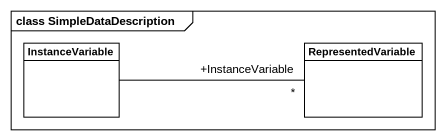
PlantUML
@startuml
mainframe class SimpleDataDescription
hide circle
hide empty members
class InstanceVariable
class RepresentedVariable
InstanceVariable -right- "+InstanceVariable\n*" RepresentedVariable
@enduml
